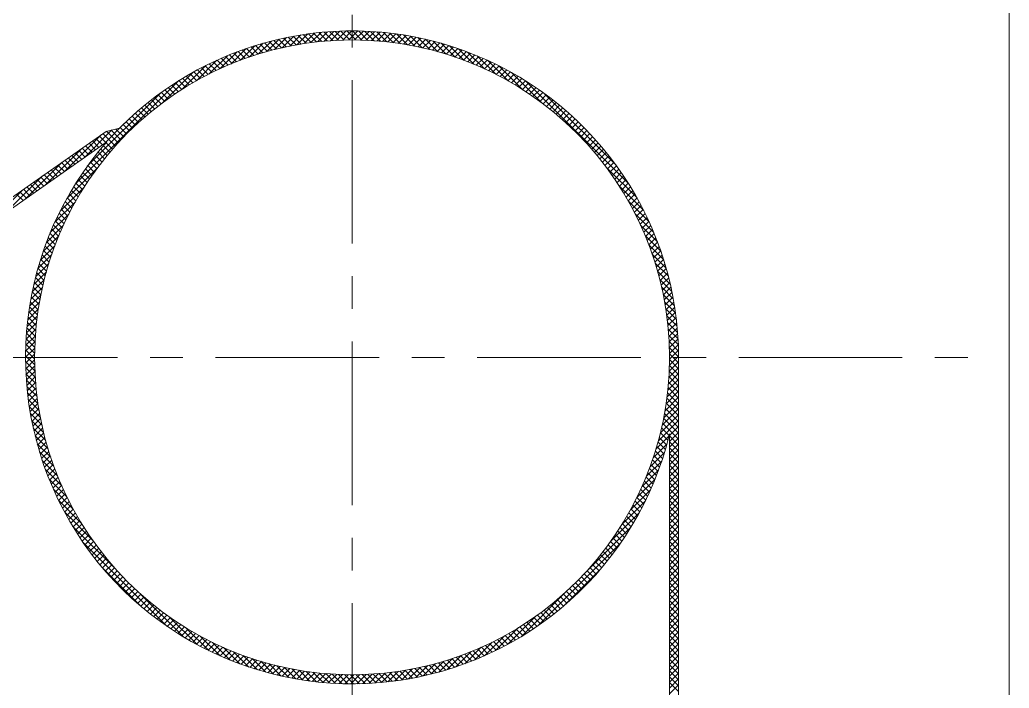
# Model space of a CAD drawing. Header units: millimetres. Extents: x -394 to 6212, y -2458 to 809.
# Drawn here: x 2869.1 to 2884.23, y -1837.9 to -1827.68 of the extents above; entities that cross this region are included whole.
import ezdxf

# ---------------------------------------------------------------- set-up
doc = ezdxf.new("R2010")
doc.units = ezdxf.units.MM
doc.linetypes.add('CENTERX2', pattern=[4, 2.5, -0.5, 0.5, -0.5])
for name, color, linetype, lineweight, true_color in [('1', 1, 'Continuous', 18, 0xff0000), ('2', 2, 'Continuous', 18, 0xffff00), ('3', 3, 'CENTERX2', 18, 0x00ff00)]:
    doc.layers.add(name, color=color, linetype=linetype, lineweight=lineweight, true_color=true_color)

msp = doc.modelspace()

# ---------------------------------------------------------------- linework, layer by layer
at = {"layer": '1'}
for p, q in [((2884.23314, -1823.93368), (2884.23314, -1889.18445)), ((2870.42308, -1829.38226), (2870.62955, -1829.33323)), ((2870.42308, -1829.38226), (2861.41011, -1835.69914)), ((2870.4332, -1829.54416), (2861.56301, -1835.76097)), ((2879.17746, -1832.83929), (2879.17746, -1880.27884)), ((2879.03907, -1834.00668), (2879.03907, -1842.05141))]:
    msp.add_line(p, q, dxfattribs=at)
msp.add_circle((2874.18447, -1832.83929), 4.85459, dxfattribs=at)
for start, end in [(0, 135.396562), (138.703905, 346.478734)]:
    msp.add_arc((2874.18447, -1832.83929), 4.99298, start, end, dxfattribs=at)
at = {"layer": '2'}
for p, q in [((2873.85317, -1827.99601), (2873.99945, -1827.84973)), ((2874.06138, -1827.98625), (2873.92802, -1827.85289)), ((2873.94856, -1827.99043), (2874.09182, -1827.84716)), ((2874.14975, -1827.98482), (2874.01414, -1827.84921)), ((2874.042, -1827.98678), (2874.18248, -1827.8463)), ((2874.23974, -1827.98501), (2874.10172, -1827.84699)), ((2874.13363, -1827.98496), (2874.27153, -1827.84706)), ((2874.33146, -1827.98692), (2874.19085, -1827.84631)), ((2874.22354, -1827.98485), (2874.35904, -1827.84935)), ((2874.425, -1827.99065), (2874.28159, -1827.84725)), ((2874.52048, -1827.99633), (2874.37405, -1827.8499)), ((2872.74955, -1828.20161), (2872.94978, -1828.00137)), ((2872.87684, -1828.16412), (2873.0683, -1827.97266)), ((2873.10397, -1828.10647), (2872.98903, -1827.99152)), ((2872.99913, -1828.13163), (2873.18299, -1827.94777)), ((2873.17757, -1828.09026), (2873.06152, -1827.97422)), ((2873.11707, -1828.10349), (2873.29426, -1827.9263)), ((2873.25216, -1828.07506), (2873.13496, -1827.95785)), ((2873.32779, -1828.06088), (2873.20936, -1827.94245)), ((2873.23115, -1828.07922), (2873.40244, -1827.90793)), ((2873.40447, -1828.04776), (2873.28475, -1827.92804)), ((2873.34178, -1828.05839), (2873.5078, -1827.89237)), ((2873.48226, -1828.03575), (2873.36116, -1827.91465)), ((2873.56119, -1828.02487), (2873.43864, -1827.90232)), ((2873.44929, -1828.04068), (2873.61058, -1827.87939)), ((2873.64129, -1828.01518), (2873.51721, -1827.89109)), ((2873.55396, -1828.02581), (2873.71097, -1827.86881)), ((2873.72263, -1828.00671), (2873.59691, -1827.88099)), ((2873.65604, -1828.01354), (2873.80915, -1827.86043)), ((2873.80525, -1827.99953), (2873.6778, -1827.87208)), ((2873.75571, -1828.00366), (2873.90526, -1827.85412)), ((2873.88921, -1827.99368), (2873.75991, -1827.86439)), ((2873.97456, -1827.98923), (2873.8433, -1827.85797)), ((2874.31183, -1827.98636), (2874.44508, -1827.85311)), ((2874.39858, -1827.98942), (2874.52974, -1827.85825)), ((2874.61804, -1828.00409), (2874.46832, -1827.85438)), ((2874.48387, -1827.99393), (2874.61307, -1827.86473)), ((2874.71783, -1828.01408), (2874.56454, -1827.86079)), ((2874.56775, -1827.99985), (2874.69512, -1827.87248)), ((2874.65031, -1828.00709), (2874.77594, -1827.88146)), ((2874.82003, -1828.02647), (2874.66282, -1827.86927)), ((2874.73159, -1828.01562), (2874.85559, -1827.89161)), ((2874.92483, -1828.04148), (2874.76332, -1827.87997)), ((2874.81163, -1828.02537), (2874.93411, -1827.9029)), ((2875.03249, -1828.05933), (2874.86622, -1827.89307)), ((2874.8905, -1828.03631), (2875.01153, -1827.91528)), ((2874.96824, -1828.04838), (2875.0879, -1827.92872)), ((2875.14328, -1828.08032), (2874.97171, -1827.90876)), ((2875.04487, -1828.06155), (2875.16324, -1827.94318)), ((2875.25753, -1828.10477), (2875.08004, -1827.92728)), ((2875.12044, -1828.07577), (2875.23759, -1827.95863)), ((2875.37567, -1828.13311), (2875.19147, -1827.9489)), ((2875.19499, -1828.09103), (2875.31098, -1827.97504)), ((2875.26854, -1828.10728), (2875.38343, -1827.99239)), ((2875.49819, -1828.16583), (2875.30634, -1827.97397)), ((2875.62574, -1828.20358), (2875.42505, -1828.00288)), ((2872.3281, -1828.35364), (2872.56578, -1828.11597)), ((2872.47647, -1828.29508), (2872.69923, -1828.07232)), ((2872.61446, -1828.24558), (2872.50583, -1828.13694)), ((2872.6818, -1828.22311), (2872.57239, -1828.11371)), ((2872.61645, -1828.2449), (2872.82697, -1828.03439)), ((2872.74996, -1828.20148), (2872.63975, -1828.09126)), ((2872.81898, -1828.18069), (2872.70792, -1828.06962)), ((2872.88887, -1828.16077), (2872.7769, -1828.04881)), ((2872.95964, -1828.14175), (2872.84674, -1828.02884)), ((2873.03133, -1828.12364), (2872.91744, -1828.00974)), ((2875.34113, -1828.1245), (2875.45497, -1828.01065)), ((2875.41278, -1828.14265), (2875.52563, -1828.0298)), ((2875.48351, -1828.16172), (2875.59542, -1828.04981)), ((2875.75915, -1828.24718), (2875.54809, -1828.03612)), ((2875.55335, -1828.18168), (2875.66437, -1828.07066)), ((2875.62232, -1828.20251), (2875.7325, -1828.09234)), ((2875.8995, -1828.29773), (2875.67609, -1828.07431)), ((2875.69045, -1828.22419), (2875.79982, -1828.11482)), ((2875.75775, -1828.2467), (2875.86635, -1828.1381)), ((2876.04833, -1828.35675), (2875.80984, -1828.11826)), ((2871.80387, -1828.60847), (2872.11861, -1828.29373)), ((2871.99636, -1828.50578), (2872.27721, -1828.22494)), ((2872.22693, -1828.39686), (2872.12218, -1828.29211)), ((2872.16918, -1828.42276), (2872.42558, -1828.16637)), ((2872.28963, -1828.36976), (2872.18431, -1828.26444)), ((2872.35307, -1828.34339), (2872.24715, -1828.23748)), ((2872.41725, -1828.31778), (2872.31071, -1828.21123)), ((2872.48221, -1828.29293), (2872.375, -1828.18572)), ((2872.54794, -1828.26886), (2872.44003, -1828.16095)), ((2875.82423, -1828.27001), (2875.9321, -1828.16214)), ((2875.88992, -1828.29412), (2875.9971, -1828.18695)), ((2876.20783, -1828.42645), (2875.9504, -1828.16902)), ((2875.95484, -1828.31901), (2876.06135, -1828.21249)), ((2876.01899, -1828.34466), (2876.12488, -1828.23877)), ((2876.08239, -1828.37107), (2876.18768, -1828.26577)), ((2876.38146, -1828.51027), (2876.09922, -1828.22804)), ((2876.14505, -1828.3982), (2876.24978, -1828.29348)), ((2876.57512, -1828.61414), (2876.25838, -1828.29739)), ((2871.58015, -1828.74238), (2871.94667, -1828.37586)), ((2871.92409, -1828.54304), (2871.82176, -1828.44071)), ((2871.98327, -1828.51242), (2871.88051, -1828.40965)), ((2872.04314, -1828.48248), (2871.93992, -1828.37926)), ((2872.1037, -1828.45323), (2871.99999, -1828.34953)), ((2872.16496, -1828.42469), (2872.06074, -1828.32048)), ((2876.20699, -1828.42607), (2876.31118, -1828.32188)), ((2876.26822, -1828.45464), (2876.3719, -1828.35096)), ((2876.32874, -1828.48392), (2876.43194, -1828.38072)), ((2876.38857, -1828.51389), (2876.49131, -1828.41115)), ((2876.80088, -1828.7501), (2876.43108, -1828.38029)), ((2876.44772, -1828.54455), (2876.55003, -1828.44224)), ((2869.95128, -1830.19165), (2871.53684, -1828.60609)), ((2871.29299, -1828.93975), (2871.75614, -1828.47659)), ((2871.63814, -1828.7061), (2871.53764, -1828.60559)), ((2871.69403, -1828.67218), (2871.5932, -1828.57136)), ((2871.75056, -1828.63891), (2871.64939, -1828.53774)), ((2871.80774, -1828.60629), (2871.70621, -1828.50476)), ((2871.86558, -1828.57433), (2871.76366, -1828.47241)), ((2876.5062, -1828.57587), (2876.6081, -1828.47398)), ((2876.56401, -1828.60787), (2876.66552, -1828.50636)), ((2876.62116, -1828.64052), (2876.72231, -1828.53937)), ((2877.09313, -1828.95254), (2876.62271, -1828.48212)), ((2876.67766, -1828.67382), (2876.77847, -1828.57301)), ((2876.73352, -1828.70777), (2876.834, -1828.60728)), ((2871.4209, -1828.84807), (2871.32149, -1828.74866)), ((2871.47428, -1828.81164), (2871.37462, -1828.71198)), ((2871.52827, -1828.77583), (2871.42835, -1828.67591)), ((2871.58289, -1828.74065), (2871.48269, -1828.64045)), ((2876.78874, -1828.74235), (2876.88892, -1828.64216)), ((2876.84332, -1828.77756), (2876.94323, -1828.67766)), ((2878.41029, -1830.1799), (2876.84386, -1828.61347)), ((2876.89729, -1828.8134), (2876.99693, -1828.71376)), ((2876.95063, -1828.84987), (2877.05003, -1828.75046)), ((2870.13566, -1829.91747), (2871.26265, -1828.79048)), ((2871.21355, -1828.99993), (2871.11492, -1828.9013)), ((2871.26448, -1828.96105), (2871.16568, -1828.86225)), ((2871.31601, -1828.92278), (2871.21702, -1828.8238)), ((2871.36815, -1828.88512), (2871.26896, -1828.78593)), ((2877.00335, -1828.88694), (2877.10253, -1828.78777)), ((2877.05546, -1828.92463), (2877.15444, -1828.82566)), ((2877.10697, -1828.96293), (2877.20575, -1828.86415)), ((2878.22175, -1829.90156), (2877.1222, -1828.80201)), ((2877.15787, -1829.00184), (2877.25648, -1828.90322)), ((2871.01582, -1829.16141), (2870.9177, -1829.06329)), ((2871.06436, -1829.12015), (2870.96614, -1829.02193)), ((2871.11349, -1829.07948), (2871.01515, -1828.98114)), ((2871.16322, -1829.0394), (2871.06475, -1828.94093)), ((2877.20816, -1829.04134), (2877.30663, -1828.94288)), ((2877.25786, -1829.08145), (2877.35619, -1828.98311)), ((2877.30696, -1829.12215), (2877.40518, -1829.02393)), ((2870.87376, -1829.28876), (2870.77584, -1829.19084)), ((2870.92052, -1829.24572), (2870.82256, -1829.14775)), ((2870.96788, -1829.20327), (2870.86984, -1829.10524)), ((2877.35547, -1829.16344), (2877.45359, -1829.06533)), ((2877.40339, -1829.20533), (2877.50142, -1829.1073)), ((2877.45071, -1829.2478), (2877.54868, -1829.14984)), ((2877.49745, -1829.29087), (2877.59536, -1829.19296)), ((2870.08607, -1829.78745), (2870.51249, -1829.36103)), ((2870.38628, -1829.57705), (2870.70447, -1829.25886)), ((2870.64875, -1829.51276), (2870.49999, -1829.364)), ((2870.69258, -1829.46678), (2870.57256, -1829.34677)), ((2870.73699, -1829.4214), (2870.63914, -1829.32354)), ((2870.78199, -1829.3766), (2870.68413, -1829.27874)), ((2870.82758, -1829.33238), (2870.7297, -1829.2345)), ((2877.5436, -1829.33452), (2877.64148, -1829.23665)), ((2877.58916, -1829.37877), (2877.68702, -1829.28091)), ((2877.63413, -1829.4236), (2877.73199, -1829.32574)), ((2869.78586, -1829.99786), (2870.35081, -1829.43291)), ((2870.3672, -1829.59042), (2870.26784, -1829.49106)), ((2870.42, -1829.55342), (2870.32064, -1829.45406)), ((2870.56286, -1829.60648), (2870.37344, -1829.41705)), ((2870.60551, -1829.55933), (2870.42742, -1829.38123)), ((2877.67852, -1829.46901), (2877.77639, -1829.37114)), ((2877.72231, -1829.51502), (2877.82022, -1829.41712)), ((2877.76552, -1829.56161), (2877.86347, -1829.46366)), ((2877.80815, -1829.60879), (2877.90616, -1829.51078)), ((2869.48565, -1830.20826), (2870.0506, -1829.64332)), ((2870.15601, -1829.73844), (2870.05665, -1829.63908)), ((2870.20881, -1829.70143), (2870.10945, -1829.60207)), ((2870.2616, -1829.66443), (2870.16225, -1829.56507)), ((2870.3144, -1829.62742), (2870.21504, -1829.52807)), ((2870.43846, -1829.75149), (2870.34017, -1829.65319)), ((2870.47934, -1829.70256), (2870.38115, -1829.60437)), ((2870.52081, -1829.65422), (2870.42272, -1829.55613)), ((2877.85018, -1829.65657), (2877.94827, -1829.55847)), ((2877.89161, -1829.70493), (2877.9898, -1829.60674)), ((2877.93246, -1829.75389), (2878.03076, -1829.65559)), ((2869.94481, -1829.88645), (2869.84546, -1829.7871)), ((2869.99761, -1829.84945), (2869.89825, -1829.75009)), ((2870.05041, -1829.81245), (2869.95105, -1829.71309)), ((2870.10321, -1829.77544), (2870.00385, -1829.67608)), ((2870.31943, -1829.90186), (2870.22069, -1829.80312)), ((2870.3585, -1829.85113), (2870.25993, -1829.75256)), ((2870.39819, -1829.80101), (2870.29976, -1829.70258)), ((2877.97271, -1829.80344), (2878.07114, -1829.70501)), ((2878.01236, -1829.85359), (2878.11094, -1829.75501)), ((2878.05141, -1829.90434), (2878.15015, -1829.8056)), ((2869.18545, -1830.41867), (2869.75039, -1829.85372)), ((2869.73362, -1830.03447), (2869.63426, -1829.93511)), ((2869.78642, -1829.99747), (2869.68706, -1829.89811)), ((2869.83922, -1829.96046), (2869.73986, -1829.86111)), ((2869.89202, -1829.92346), (2869.79266, -1829.8241)), ((2869.82178, -1830.41096), (2870.28493, -1829.9478)), ((2870.20582, -1830.05766), (2870.10649, -1829.95833)), ((2870.24308, -1830.00512), (2870.14396, -1829.906)), ((2870.28095, -1829.95318), (2870.18203, -1829.85426)), ((2878.54163, -1830.40104), (2878.07122, -1829.93063)), ((2878.08986, -1829.9557), (2878.18878, -1829.85677)), ((2878.12769, -1830.00766), (2878.22682, -1829.90854)), ((2878.16492, -1830.06024), (2878.26427, -1829.96089)), ((2868.88524, -1830.62908), (2869.45018, -1830.06413)), ((2869.46963, -1830.21949), (2869.37027, -1830.12014)), ((2869.52243, -1830.18249), (2869.42307, -1830.08313)), ((2869.57523, -1830.14549), (2869.47587, -1830.04613)), ((2869.62803, -1830.10848), (2869.52867, -1830.00912)), ((2869.68082, -1830.07148), (2869.58147, -1829.97212)), ((2870.09776, -1830.21901), (2869.99766, -1830.1189)), ((2870.13316, -1830.1646), (2870.03333, -1830.06477)), ((2870.16918, -1830.11082), (2870.06961, -1830.01125)), ((2878.20153, -1830.11343), (2878.30112, -1830.01385)), ((2878.23753, -1830.16724), (2878.33737, -1830.0674)), ((2878.27289, -1830.22168), (2878.37301, -1830.12156)), ((2869.25844, -1830.36751), (2869.15908, -1830.26815)), ((2869.31124, -1830.33051), (2869.21188, -1830.23115)), ((2869.36404, -1830.2935), (2869.26468, -1830.19415)), ((2869.41683, -1830.2565), (2869.31748, -1830.15714)), ((2869.72105, -1830.60149), (2870.08757, -1830.23497)), ((2870.02886, -1830.32971), (2869.92815, -1830.229)), ((2870.06299, -1830.27404), (2869.9626, -1830.17364)), ((2878.64347, -1830.59268), (2878.27366, -1830.22287)), ((2878.30763, -1830.27674), (2878.40804, -1830.17633)), ((2878.34173, -1830.33244), (2878.44246, -1830.23172)), ((2868.58503, -1830.83948), (2869.14998, -1830.27454)), ((2869.15284, -1830.44152), (2869.05348, -1830.34216)), ((2869.20564, -1830.40452), (2869.10628, -1830.30516)), ((2869.93034, -1830.5006), (2869.82856, -1830.39882)), ((2869.96253, -1830.44298), (2869.86112, -1830.34158)), ((2869.99537, -1830.38602), (2869.89432, -1830.28498)), ((2878.37519, -1830.38879), (2878.47626, -1830.28772)), ((2878.408, -1830.44578), (2878.50942, -1830.34436)), ((2878.44016, -1830.50343), (2878.54196, -1830.40162)), ((2869.63891, -1830.77343), (2869.95365, -1830.45869)), ((2869.83779, -1830.67746), (2869.73473, -1830.5744)), ((2869.86797, -1830.61783), (2869.76535, -1830.51522)), ((2869.89882, -1830.55888), (2869.79663, -1830.45669)), ((2878.72637, -1830.76538), (2878.40962, -1830.44863)), ((2878.47165, -1830.56174), (2878.57385, -1830.45953)), ((2878.50246, -1830.62072), (2878.6051, -1830.51809)), ((2869.57012, -1830.93202), (2869.85097, -1830.65117)), ((2869.77953, -1830.7988), (2869.67549, -1830.69476)), ((2869.80831, -1830.73778), (2869.70478, -1830.63424)), ((2878.79572, -1830.92454), (2878.51348, -1830.6423)), ((2878.5326, -1830.68039), (2878.63569, -1830.5773)), ((2878.56205, -1830.74074), (2878.66561, -1830.63718)), ((2878.5908, -1830.8018), (2878.69486, -1830.69773)), ((2869.51155, -1831.08039), (2869.76795, -1830.824)), ((2869.72411, -1830.92298), (2869.61898, -1830.81786)), ((2869.75146, -1830.86053), (2869.64689, -1830.75596)), ((2878.85474, -1831.07336), (2878.59731, -1830.81593)), ((2878.61884, -1830.86356), (2878.72343, -1830.75897)), ((2878.64615, -1830.92605), (2878.75131, -1830.82089)), ((2869.46116, -1831.22059), (2869.69883, -1830.98292)), ((2869.6465, -1831.11478), (2869.53952, -1831.0078)), ((2869.67161, -1831.0501), (2869.56528, -1830.94377)), ((2869.69749, -1830.98617), (2869.59177, -1830.88045)), ((2878.9055, -1831.21392), (2878.66701, -1830.97543)), ((2878.67274, -1830.98927), (2878.77848, -1830.88353)), ((2878.69857, -1831.05323), (2878.80493, -1830.94687)), ((2878.72365, -1831.11796), (2878.83066, -1831.01095)), ((2869.41751, -1831.35404), (2869.64026, -1831.13129)), ((2869.59861, -1831.2465), (2869.49023, -1831.13812)), ((2869.62216, -1831.18025), (2869.5145, -1831.07258)), ((2878.94945, -1831.34767), (2878.72603, -1831.12426)), ((2878.74795, -1831.18346), (2878.85565, -1831.07576)), ((2878.77146, -1831.24975), (2878.87988, -1831.14133)), ((2869.37957, -1831.48178), (2869.59008, -1831.27127)), ((2869.55395, -1831.38144), (2869.44401, -1831.27151)), ((2869.57587, -1831.31356), (2869.46673, -1831.20442)), ((2878.98764, -1831.47567), (2878.77658, -1831.26461)), ((2878.79417, -1831.31685), (2878.90334, -1831.20767)), ((2878.81605, -1831.38477), (2878.92602, -1831.2748)), ((2869.34655, -1831.6046), (2869.54679, -1831.40436)), ((2869.49332, -1831.59022), (2869.38074, -1831.47764)), ((2869.51265, -1831.51975), (2869.401, -1831.4081)), ((2869.53287, -1831.45016), (2869.4221, -1831.33939)), ((2879.02088, -1831.59871), (2878.82018, -1831.39801)), ((2878.83708, -1831.45354), (2878.94789, -1831.34273)), ((2878.85726, -1831.52317), (2878.96895, -1831.41147)), ((2878.87655, -1831.59368), (2878.98917, -1831.48106)), ((2869.31785, -1831.72311), (2869.50931, -1831.53165)), ((2869.4574, -1831.73391), (2869.34282, -1831.61933)), ((2869.47489, -1831.6616), (2869.36134, -1831.54805)), ((2879.04979, -1831.71742), (2878.85793, -1831.52556)), ((2878.89493, -1831.6651), (2879.00853, -1831.5515)), ((2878.91237, -1831.73746), (2879.027, -1831.62283)), ((2869.27149, -1831.94907), (2869.44868, -1831.77188)), ((2869.29296, -1831.8378), (2869.47681, -1831.65395)), ((2869.42531, -1831.88142), (2869.30851, -1831.76462)), ((2869.44086, -1831.80717), (2869.3252, -1831.69151)), ((2879.07486, -1831.83229), (2878.89065, -1831.64809)), ((2879.09648, -1831.94372), (2878.91899, -1831.76622)), ((2878.92886, -1831.81077), (2879.04458, -1831.69506)), ((2878.94436, -1831.88507), (2879.06122, -1831.76821)), ((2869.25311, -1832.05725), (2869.4244, -1831.88596)), ((2869.3973, -1832.03302), (2869.27802, -1831.91374)), ((2869.41078, -1831.9567), (2869.29277, -1831.83869)), ((2879.115, -1832.05204), (2878.94344, -1831.88048)), ((2878.95884, -1831.96039), (2879.07691, -1831.84233)), ((2878.97227, -1832.03677), (2879.09162, -1831.91743)), ((2869.23755, -1832.16261), (2869.40358, -1831.99659)), ((2869.37363, -1832.18896), (2869.25159, -1832.06691)), ((2869.3849, -1832.11042), (2869.26428, -1831.9898)), ((2879.13069, -1832.15754), (2878.96443, -1831.99127)), ((2878.98462, -1832.11423), (2879.10531, -1831.99354)), ((2878.99583, -1832.19282), (2879.11795, -1832.0707)), ((2869.21399, -1832.36578), (2869.371, -1832.20878)), ((2869.22458, -1832.26539), (2869.38587, -1832.1041)), ((2869.35464, -1832.34957), (2869.22949, -1832.22442)), ((2869.36353, -1832.26866), (2869.23998, -1832.1451)), ((2879.14379, -1832.26043), (2878.98228, -1832.09892)), ((2879.15449, -1832.36094), (2878.99728, -1832.20373)), ((2879.00587, -1832.27257), (2879.1295, -1832.14895)), ((2879.0147, -1832.35355), (2879.13993, -1832.22832)), ((2869.20561, -1832.46396), (2869.35872, -1832.31085)), ((2869.3407, -1832.51524), (2869.21205, -1832.38658)), ((2869.34701, -1832.43174), (2869.22017, -1832.3049)), ((2879.16297, -1832.45922), (2879.00968, -1832.30593)), ((2879.02227, -1832.43579), (2879.1492, -1832.30885)), ((2879.02851, -1832.51934), (2879.15726, -1832.3906)), ((2869.19492, -1832.65426), (2869.3412, -1832.50799)), ((2869.1993, -1832.56008), (2869.34885, -1832.41053)), ((2869.33577, -1832.60011), (2869.2052, -1832.46953)), ((2879.16938, -1832.55543), (2879.01967, -1832.40572)), ((2879.17386, -1832.64971), (2879.02742, -1832.50328)), ((2879.03338, -1832.60428), (2879.16405, -1832.47361)), ((2869.19235, -1832.74664), (2869.33561, -1832.60337)), ((2869.33031, -1832.77425), (2869.19549, -1832.63943)), ((2869.33228, -1832.68642), (2869.19966, -1832.55379)), ((2879.17651, -1832.74217), (2879.0331, -1832.59876)), ((2879.03679, -1832.69067), (2879.16952, -1832.55794)), ((2879.17745, -1832.83291), (2879.03684, -1832.6923)), ((2879.03869, -1832.77858), (2879.17362, -1832.64364)), ((2869.19149, -1832.8373), (2869.33197, -1832.69682)), ((2869.33125, -1832.9548), (2869.19155, -1832.81509)), ((2869.19225, -1832.92634), (2869.33014, -1832.78844)), ((2869.32994, -1832.86368), (2869.19276, -1832.7265)), ((2879.03758, -1832.95929), (2879.17742, -1832.81945)), ((2879.17746, -1832.92272), (2879.03875, -1832.78402)), ((2879.03898, -1832.86809), (2879.17628, -1832.73079)), ((2869.33435, -1833.0477), (2869.19192, -1832.90527)), ((2869.19454, -1833.01385), (2869.33003, -1832.87836)), ((2869.19829, -1833.0999), (2869.33155, -1832.96665)), ((2879.03439, -1833.05228), (2879.17746, -1832.90922)), ((2879.17746, -1833.10232), (2879.03751, -1832.96237)), ((2879.17746, -1833.01252), (2879.03894, -1832.87401)), ((2869.33936, -1833.14251), (2869.19398, -1832.99713)), ((2869.34639, -1833.23934), (2869.19783, -1833.09078)), ((2869.20344, -1833.18456), (2869.3346, -1833.05339)), ((2869.20992, -1833.26788), (2869.33912, -1833.13868)), ((2879.02216, -1833.24412), (2879.17746, -1833.08882)), ((2879.02929, -1833.14718), (2879.17746, -1832.99902)), ((2879.17746, -1833.28193), (2879.03008, -1833.13455)), ((2879.17746, -1833.19213), (2879.03453, -1833.0492)), ((2869.3556, -1833.33835), (2869.20356, -1833.18632)), ((2869.36715, -1833.43971), (2869.21132, -1833.28388)), ((2869.21767, -1833.34993), (2869.34503, -1833.22257)), ((2879.00117, -1833.44472), (2879.17746, -1833.26843)), ((2879.01284, -1833.34324), (2879.17746, -1833.17862)), ((2879.17746, -1833.37173), (2879.02423, -1833.21851)), ((2869.38124, -1833.5436), (2869.22125, -1833.38361)), ((2869.22664, -1833.43076), (2869.35228, -1833.30512)), ((2869.2368, -1833.51041), (2869.36081, -1833.3864)), ((2878.96995, -1833.65553), (2879.17746, -1833.44803)), ((2878.98695, -1833.54874), (2879.17746, -1833.35823)), ((2879.17746, -1833.55134), (2879.00858, -1833.38246)), ((2879.17746, -1833.46153), (2879.01705, -1833.30113)), ((2869.39809, -1833.65026), (2869.2335, -1833.48567)), ((2869.24808, -1833.58893), (2869.37056, -1833.46645)), ((2869.41798, -1833.75994), (2869.24828, -1833.59025)), ((2869.26046, -1833.66635), (2869.38149, -1833.54532)), ((2878.94992, -1833.76538), (2879.17746, -1833.53783)), ((2879.17746, -1833.73094), (2878.98801, -1833.5415)), ((2879.17746, -1833.64114), (2878.99889, -1833.46257)), ((2869.4412, -1833.87297), (2869.26581, -1833.69758)), ((2869.2739, -1833.74271), (2869.39356, -1833.62305)), ((2869.28836, -1833.81806), (2869.40673, -1833.69969)), ((2878.89936, -1833.99553), (2879.17746, -1833.71744)), ((2878.92651, -1833.87858), (2879.17746, -1833.62764)), ((2879.17746, -1833.91055), (2878.96288, -1833.69597)), ((2879.17746, -1833.82075), (2878.97599, -1833.61928)), ((2869.46816, -1833.98973), (2869.28634, -1833.80792)), ((2869.30381, -1833.89241), (2869.42096, -1833.77526)), ((2869.32023, -1833.96579), (2869.43622, -1833.84981)), ((2878.86798, -1834.11672), (2879.17746, -1833.80724)), ((2879.17746, -1834.09015), (2878.9335, -1833.84619)), ((2879.17746, -1834.00035), (2878.9487, -1833.7716)), ((2879.03907, -1834.03543), (2879.17746, -1833.89704)), ((2869.49932, -1834.1107), (2869.3102, -1833.92157)), ((2869.33758, -1834.03825), (2869.45247, -1833.92336)), ((2869.53528, -1834.23645), (2869.33774, -1834.03892)), ((2869.35584, -1834.10979), (2869.46968, -1833.99594)), ((2878.83178, -1834.24272), (2879.02975, -1834.04475)), ((2879.01402, -1834.10632), (2878.90012, -1833.99242)), ((2879.03223, -1834.03473), (2878.91729, -1833.91979)), ((2879.03907, -1834.12524), (2879.17746, -1833.98685)), ((2879.17746, -1834.17996), (2879.03907, -1834.04157)), ((2869.57677, -1834.36775), (2869.36944, -1834.16042)), ((2869.37498, -1834.18045), (2869.48784, -1834.06759)), ((2869.39499, -1834.25024), (2869.50691, -1834.13832)), ((2878.78999, -1834.37432), (2878.99784, -1834.16647)), ((2878.95413, -1834.31584), (2878.84307, -1834.20478)), ((2878.97495, -1834.24685), (2878.86299, -1834.13489)), ((2878.99491, -1834.17702), (2878.88201, -1834.06412)), ((2879.03907, -1834.21504), (2879.17746, -1834.07665)), ((2879.17746, -1834.26976), (2879.03907, -1834.13137)), ((2879.03907, -1834.30484), (2879.17746, -1834.16645)), ((2869.62481, -1834.50559), (2869.40587, -1834.28665)), ((2869.41585, -1834.31919), (2869.52687, -1834.20817)), ((2869.43752, -1834.38731), (2869.5477, -1834.27714)), ((2869.46001, -1834.45463), (2869.56937, -1834.34526)), ((2878.7416, -1834.5125), (2878.96116, -1834.29294)), ((2878.91005, -1834.45137), (2878.80065, -1834.34196)), ((2878.9325, -1834.38401), (2878.82228, -1834.27379)), ((2879.17746, -1834.35956), (2879.03907, -1834.22117)), ((2879.03907, -1834.39464), (2879.17746, -1834.25625)), ((2879.17746, -1834.44936), (2879.03907, -1834.31097)), ((2879.03907, -1834.48445), (2879.17746, -1834.34606)), ((2869.68074, -1834.65132), (2869.44775, -1834.41834)), ((2869.48328, -1834.52116), (2869.59188, -1834.41256)), ((2869.50733, -1834.58692), (2869.6152, -1834.47905)), ((2878.68525, -1834.65866), (2878.91899, -1834.42492)), ((2878.86281, -1834.58373), (2878.7549, -1834.47582)), ((2878.88682, -1834.51793), (2878.77818, -1834.4093)), ((2879.17746, -1834.53917), (2879.03907, -1834.40078)), ((2879.03907, -1834.57425), (2879.17746, -1834.43586)), ((2879.17746, -1834.62897), (2879.03907, -1834.49058)), ((2869.74649, -1834.80688), (2869.49605, -1834.55644)), ((2869.53213, -1834.65192), (2869.63931, -1834.54474)), ((2869.55768, -1834.71617), (2869.6642, -1834.60965)), ((2878.61895, -1834.81476), (2878.87035, -1834.56336)), ((2878.81253, -1834.71305), (2878.70598, -1834.6065)), ((2878.83804, -1834.64876), (2878.73083, -1834.54155)), ((2879.03907, -1834.66405), (2879.17746, -1834.52566)), ((2879.17746, -1834.71877), (2879.03907, -1834.58038)), ((2879.03907, -1834.75385), (2879.17746, -1834.61546)), ((2869.825, -1834.97518), (2869.55206, -1834.70224)), ((2869.58396, -1834.77969), (2869.68985, -1834.6738)), ((2869.61096, -1834.8425), (2869.71625, -1834.7372)), ((2869.63866, -1834.9046), (2869.74339, -1834.79987)), ((2878.53972, -1834.98379), (2878.81393, -1834.70958)), ((2878.73165, -1834.90158), (2878.62689, -1834.79683)), ((2878.75932, -1834.83945), (2878.654, -1834.73413)), ((2878.78628, -1834.77661), (2878.68036, -1834.67069)), ((2879.17746, -1834.80857), (2879.03907, -1834.67018)), ((2879.03907, -1834.84366), (2879.17746, -1834.70527)), ((2879.17746, -1834.89838), (2879.03907, -1834.75999)), ((2879.03907, -1834.93346), (2879.17746, -1834.79507)), ((2869.92111, -1835.1611), (2869.6176, -1834.85759)), ((2869.66706, -1834.966), (2869.77125, -1834.86181)), ((2869.69615, -1835.02671), (2869.79983, -1834.92303)), ((2878.44257, -1835.17075), (2878.74786, -1834.86545)), ((2878.67423, -1835.02377), (2878.57052, -1834.92006)), ((2878.70328, -1834.96302), (2878.59907, -1834.8588)), ((2879.17746, -1834.98818), (2879.03907, -1834.84979)), ((2879.03907, -1835.02326), (2879.17746, -1834.88487)), ((2879.17746, -1835.07798), (2879.03907, -1834.93959)), ((2870.04404, -1835.37384), (2869.69541, -1835.02521)), ((2869.72591, -1835.08676), (2869.82911, -1834.98356)), ((2869.75634, -1835.14613), (2869.85908, -1835.04339)), ((2869.78742, -1835.20485), (2869.88973, -1835.10254)), ((2878.31793, -1835.38519), (2878.66935, -1835.03377)), ((2878.58305, -1835.202), (2878.48072, -1835.09967)), ((2878.61411, -1835.14325), (2878.51134, -1835.04049)), ((2878.6445, -1835.08384), (2878.54128, -1834.98062)), ((2879.03907, -1835.11306), (2879.17746, -1834.97468)), ((2879.17746, -1835.16778), (2879.03907, -1835.02939)), ((2879.03907, -1835.20287), (2879.17746, -1835.06448)), ((2870.21644, -1835.63603), (2869.78996, -1835.20956)), ((2869.81916, -1835.26291), (2869.92106, -1835.16101)), ((2869.85154, -1835.32033), (2869.95305, -1835.21882)), ((2878.1419, -1835.65102), (2878.57382, -1835.2191)), ((2878.519, -1835.31755), (2878.41747, -1835.21602)), ((2878.55135, -1835.26009), (2878.44943, -1835.15818)), ((2879.17746, -1835.25759), (2879.03907, -1835.1192)), ((2879.03907, -1835.29267), (2879.17746, -1835.15428)), ((2879.17746, -1835.34739), (2879.03907, -1835.209)), ((2879.03907, -1835.38247), (2879.17746, -1835.24408)), ((2869.88456, -1835.37712), (2869.9857, -1835.27597)), ((2869.9182, -1835.43328), (2870.01901, -1835.33247)), ((2869.95247, -1835.48882), (2870.05295, -1835.38833)), ((2878.41816, -1835.48612), (2878.31766, -1835.38562)), ((2878.4524, -1835.43056), (2878.35158, -1835.32973)), ((2878.48601, -1835.37437), (2878.38485, -1835.2732)), ((2879.17746, -1835.43719), (2879.03907, -1835.2988)), ((2879.03907, -1835.47227), (2879.17746, -1835.33389)), ((2879.17746, -1835.52699), (2879.03907, -1835.3886)), ((2870.56427, -1836.07367), (2869.90947, -1835.41887)), ((2869.98735, -1835.54374), (2870.08753, -1835.44355)), ((2870.02284, -1835.59804), (2870.12275, -1835.49814)), ((2870.05895, -1835.65175), (2870.15859, -1835.5521)), ((2877.76293, -1836.11979), (2878.45276, -1835.42996)), ((2878.31177, -1835.64914), (2878.21212, -1835.54948)), ((2878.34785, -1835.59541), (2878.24793, -1835.49549)), ((2878.38331, -1835.54107), (2878.28311, -1835.44087)), ((2879.03907, -1835.56208), (2879.17746, -1835.42369)), ((2879.17746, -1835.6168), (2879.03907, -1835.47841)), ((2879.03907, -1835.65188), (2879.17746, -1835.51349)), ((2879.17746, -1835.7066), (2879.03907, -1835.56821)), ((2871.35167, -1836.95087), (2870.07289, -1835.67209)), ((2870.09565, -1835.70484), (2870.19505, -1835.60544)), ((2870.13295, -1835.75735), (2870.23213, -1835.65817)), ((2870.17085, -1835.80925), (2870.26982, -1835.71028)), ((2877.03148, -1836.94105), (2878.28623, -1835.68629)), ((2878.19996, -1835.80673), (2878.10098, -1835.70775)), ((2878.23783, -1835.7548), (2878.13864, -1835.65561)), ((2878.2751, -1835.70227), (2878.17569, -1835.60285)), ((2879.03907, -1835.74168), (2879.17746, -1835.60329)), ((2879.17746, -1835.7964), (2879.03907, -1835.65801)), ((2879.03907, -1835.83149), (2879.17746, -1835.6931)), ((2870.20933, -1835.86057), (2870.30812, -1835.76178)), ((2870.2484, -1835.9113), (2870.34702, -1835.81268)), ((2870.28806, -1835.96145), (2870.38653, -1835.86298)), ((2878.08283, -1835.95901), (2877.98436, -1835.86054)), ((2878.12246, -1835.90884), (2878.02383, -1835.81021)), ((2878.1615, -1835.85808), (2878.06271, -1835.75928)), ((2879.17746, -1835.8862), (2879.03907, -1835.74781)), ((2879.03907, -1835.92129), (2879.17746, -1835.7829)), ((2879.17746, -1835.97601), (2879.03907, -1835.83762)), ((2870.3283, -1836.01101), (2870.42663, -1835.91268)), ((2870.36912, -1836.05999), (2870.46733, -1835.96178)), ((2870.41051, -1836.1084), (2870.50863, -1836.01029)), ((2877.96046, -1836.10605), (2877.86235, -1836.00793)), ((2878.00183, -1836.05762), (2877.90361, -1835.9594)), ((2878.04262, -1836.0086), (2877.94428, -1835.91027)), ((2879.03907, -1836.01109), (2879.17746, -1835.8727)), ((2879.17746, -1836.06581), (2879.03907, -1835.92742)), ((2879.03907, -1836.10089), (2879.17746, -1835.9625)), ((2879.17746, -1836.15561), (2879.03907, -1836.01722)), ((2870.97558, -1836.66459), (2870.35917, -1836.04817)), ((2870.45248, -1836.15623), (2870.55051, -1836.0582)), ((2870.49503, -1836.20349), (2870.59299, -1836.10553)), ((2870.53814, -1836.25018), (2870.63606, -1836.15227)), ((2877.42166, -1836.64067), (2877.98585, -1836.07647)), ((2877.83292, -1836.24791), (2877.735, -1836.15)), ((2877.87601, -1836.2012), (2877.77804, -1836.10323)), ((2877.91852, -1836.15391), (2877.82049, -1836.05588)), ((2879.03907, -1836.1907), (2879.17746, -1836.05231)), ((2879.17746, -1836.24541), (2879.03907, -1836.10702)), ((2879.03907, -1836.2805), (2879.17746, -1836.14211)), ((2870.58183, -1836.29629), (2870.67971, -1836.19841)), ((2870.62609, -1836.34183), (2870.72395, -1836.24397)), ((2870.67092, -1836.3868), (2870.76878, -1836.28895)), ((2877.70022, -1836.38462), (2877.60236, -1836.28677)), ((2877.74502, -1836.33962), (2877.64716, -1836.24176)), ((2877.78926, -1836.29406), (2877.69138, -1836.19618)), ((2879.17746, -1836.33522), (2879.03907, -1836.19683)), ((2879.03907, -1836.3703), (2879.17746, -1836.23191)), ((2879.17746, -1836.42502), (2879.03907, -1836.28663)), ((2879.03907, -1836.4601), (2879.17746, -1836.32171)), ((2870.71633, -1836.4312), (2870.8142, -1836.33333)), ((2870.7623, -1836.47503), (2870.8602, -1836.37713)), ((2870.80885, -1836.51829), (2870.9068, -1836.42034)), ((2870.85597, -1836.56097), (2870.95398, -1836.46296)), ((2871.60489, -1837.11429), (2870.95009, -1836.45949)), ((2876.77515, -1837.10758), (2877.46497, -1836.41775)), ((2877.51529, -1836.5589), (2877.41728, -1836.46089)), ((2877.56238, -1836.51619), (2877.46443, -1836.41825)), ((2877.6089, -1836.47291), (2877.511, -1836.37501)), ((2877.65484, -1836.42905), (2877.55697, -1836.33118)), ((2879.17746, -1836.51482), (2879.03907, -1836.37643)), ((2879.03907, -1836.54991), (2879.17746, -1836.41152)), ((2879.17746, -1836.60462), (2879.03907, -1836.46624)), ((2870.90366, -1836.60308), (2871.00175, -1836.50499)), ((2870.95193, -1836.64462), (2871.05012, -1836.54643)), ((2871.00077, -1836.68558), (2871.09907, -1836.58727)), ((2871.05019, -1836.72596), (2871.14863, -1836.62752)), ((2877.32117, -1836.724), (2877.22275, -1836.62557)), ((2877.37057, -1836.68359), (2877.27227, -1836.58529)), ((2877.41939, -1836.6426), (2877.3212, -1836.54442)), ((2877.46762, -1836.60104), (2877.36954, -1836.50295)), ((2879.03907, -1836.63971), (2879.17746, -1836.50132)), ((2879.17746, -1836.69443), (2879.03907, -1836.55604)), ((2879.03907, -1836.72951), (2879.17746, -1836.59112)), ((2871.1002, -1836.76575), (2871.19878, -1836.66717)), ((2871.15079, -1836.80497), (2871.24953, -1836.70622)), ((2871.20196, -1836.8436), (2871.30089, -1836.74467)), ((2877.16949, -1836.84173), (2877.07058, -1836.74281)), ((2877.22064, -1836.80307), (2877.1219, -1836.70433)), ((2877.2712, -1836.76383), (2877.17263, -1836.66525)), ((2879.17746, -1836.78423), (2879.03907, -1836.64584)), ((2879.03907, -1836.81931), (2879.17746, -1836.68092)), ((2879.17746, -1836.87403), (2879.03907, -1836.73564)), ((2879.03907, -1836.90912), (2879.17746, -1836.77073)), ((2871.25372, -1836.88164), (2871.35285, -1836.78251)), ((2871.30608, -1836.91908), (2871.40542, -1836.81974)), ((2871.35903, -1836.95593), (2871.45861, -1836.85635)), ((2871.8142, -1837.23379), (2871.38772, -1836.80732)), ((2871.41259, -1836.99218), (2871.51243, -1836.89234)), ((2871.46674, -1837.02782), (2871.56686, -1836.92771)), ((2876.56429, -1837.22863), (2876.9962, -1836.79672)), ((2876.90485, -1837.0261), (2876.80475, -1836.926)), ((2876.95898, -1836.99043), (2876.85916, -1836.8906)), ((2877.01251, -1836.95415), (2876.91294, -1836.85458)), ((2877.06543, -1836.91727), (2876.9661, -1836.81794)), ((2877.11776, -1836.8798), (2877.01864, -1836.78068)), ((2879.17746, -1836.96383), (2879.03907, -1836.82545)), ((2879.03907, -1836.99892), (2879.17746, -1836.86053)), ((2879.17746, -1837.05364), (2879.03907, -1836.91525)), ((2871.52151, -1837.06286), (2871.62193, -1836.96245)), ((2871.5769, -1837.09727), (2871.67763, -1836.99655)), ((2871.63291, -1837.13107), (2871.73397, -1837.03001)), ((2871.99855, -1837.32834), (2871.64992, -1836.97971)), ((2871.68954, -1837.16424), (2871.79096, -1837.06282)), ((2876.37895, -1837.32417), (2876.73037, -1836.97274)), ((2876.68218, -1837.16264), (2876.58078, -1837.06123)), ((2876.73878, -1837.12944), (2876.63774, -1837.02839)), ((2876.79476, -1837.09561), (2876.69405, -1836.9949)), ((2876.85012, -1837.06116), (2876.74972, -1836.96077)), ((2879.03907, -1837.08872), (2879.17746, -1836.95033)), ((2879.17746, -1837.14344), (2879.03907, -1837.00505)), ((2879.03907, -1837.17852), (2879.17746, -1837.04013)), ((2871.74681, -1837.19677), (2871.84861, -1837.09497)), ((2871.80472, -1837.22867), (2871.90692, -1837.12646)), ((2872.16617, -1837.40616), (2871.86266, -1837.10265)), ((2871.86327, -1837.25991), (2871.96591, -1837.15728)), ((2871.92249, -1837.2905), (2872.02557, -1837.18742)), ((2871.98237, -1837.32043), (2872.08593, -1837.21687)), ((2872.32151, -1837.4717), (2872.04857, -1837.19876)), ((2876.05477, -1837.46874), (2876.32898, -1837.19453)), ((2876.21064, -1837.40268), (2876.51593, -1837.09738)), ((2876.38951, -1837.31898), (2876.28598, -1837.21545)), ((2876.44936, -1837.28903), (2876.3463, -1837.18596)), ((2876.50854, -1837.2584), (2876.40593, -1837.15579)), ((2876.56707, -1837.22713), (2876.46488, -1837.12494)), ((2876.62494, -1837.1952), (2876.52316, -1837.09342)), ((2879.17746, -1837.23324), (2879.03907, -1837.09485)), ((2879.03907, -1837.26833), (2879.17746, -1837.12994)), ((2879.17746, -1837.32305), (2879.03907, -1837.18466)), ((2879.03907, -1837.35813), (2879.17746, -1837.21974)), ((2872.04292, -1837.34968), (2872.14698, -1837.24561)), ((2872.10415, -1837.37825), (2872.20875, -1837.27365)), ((2872.16608, -1837.40612), (2872.27123, -1837.30097)), ((2872.46732, -1837.52771), (2872.21688, -1837.27727)), ((2872.22871, -1837.43329), (2872.33445, -1837.32755)), ((2872.29206, -1837.45975), (2872.39842, -1837.35339)), ((2872.35613, -1837.48548), (2872.46314, -1837.37846)), ((2872.60542, -1837.576), (2872.37244, -1837.34302)), ((2875.7701, -1837.57381), (2876.00385, -1837.34006)), ((2875.90854, -1837.52517), (2876.15995, -1837.27376)), ((2876.01595, -1837.48424), (2875.90897, -1837.37726)), ((2876.07999, -1837.45847), (2875.97366, -1837.35214)), ((2876.1433, -1837.43198), (2876.03759, -1837.32627)), ((2876.2059, -1837.40478), (2876.10078, -1837.29965)), ((2876.2678, -1837.37687), (2876.16323, -1837.2723)), ((2876.329, -1837.34827), (2876.22496, -1837.24423)), ((2879.17746, -1837.41285), (2879.03907, -1837.27446)), ((2879.03907, -1837.44793), (2879.17746, -1837.30954)), ((2879.17746, -1837.50265), (2879.03907, -1837.36426)), ((2872.42095, -1837.51046), (2872.52865, -1837.40276)), ((2872.48652, -1837.53469), (2872.59494, -1837.42628)), ((2872.73711, -1837.61789), (2872.51817, -1837.39895)), ((2872.55286, -1837.55816), (2872.66204, -1837.44898)), ((2872.61998, -1837.58083), (2872.72996, -1837.47086)), ((2872.86334, -1837.65431), (2872.65601, -1837.44699)), ((2872.68791, -1837.60271), (2872.79872, -1837.4919)), ((2872.75666, -1837.62377), (2872.86835, -1837.51207)), ((2872.98484, -1837.68601), (2872.78731, -1837.48848)), ((2872.82624, -1837.64398), (2872.93887, -1837.53136)), ((2873.10219, -1837.71356), (2872.91306, -1837.52443)), ((2875.27239, -1837.71231), (2875.4619, -1837.5228)), ((2875.38993, -1837.68457), (2875.58791, -1837.48659)), ((2875.54611, -1837.64302), (2875.43354, -1837.53044)), ((2875.61566, -1837.62276), (2875.50401, -1837.51111)), ((2875.51165, -1837.65265), (2875.7195, -1837.4448)), ((2875.68436, -1837.60166), (2875.57359, -1837.49089)), ((2875.63813, -1837.61598), (2875.85769, -1837.39642)), ((2875.75225, -1837.57975), (2875.64232, -1837.46981)), ((2875.81934, -1837.55703), (2875.7102, -1837.44789)), ((2875.88564, -1837.53353), (2875.77726, -1837.42515)), ((2875.95117, -1837.50926), (2875.84351, -1837.4016)), ((2879.03907, -1837.53773), (2879.17746, -1837.39934)), ((2879.17746, -1837.59245), (2879.03907, -1837.45406)), ((2879.03907, -1837.62754), (2879.17746, -1837.48915)), ((2872.89669, -1837.66334), (2873.01029, -1837.54974)), ((2872.96801, -1837.68182), (2873.08264, -1837.56719)), ((2873.21584, -1837.73741), (2873.03402, -1837.55559)), ((2873.04024, -1837.69939), (2873.15596, -1837.58368)), ((2873.1134, -1837.71604), (2873.23026, -1837.59918)), ((2873.32618, -1837.75795), (2873.15079, -1837.58255)), ((2873.18751, -1837.73173), (2873.30558, -1837.61366)), ((2873.26261, -1837.74643), (2873.38195, -1837.62709)), ((2873.43351, -1837.77547), (2873.26382, -1837.60578)), ((2873.33872, -1837.76012), (2873.45941, -1837.63943)), ((2873.53809, -1837.79025), (2873.3735, -1837.62567)), ((2873.41589, -1837.77276), (2873.538, -1837.65064)), ((2873.64015, -1837.80251), (2873.48016, -1837.64252)), ((2873.49413, -1837.78432), (2873.61776, -1837.66069)), ((2873.5735, -1837.79475), (2873.69873, -1837.66952)), ((2873.73988, -1837.81244), (2873.58405, -1837.65661)), ((2873.65404, -1837.80402), (2873.78097, -1837.67708)), ((2873.83744, -1837.8202), (2873.68541, -1837.66816)), ((2873.73579, -1837.81207), (2873.86453, -1837.68333)), ((2873.93298, -1837.82593), (2873.78442, -1837.67737)), ((2874.02662, -1837.82978), (2873.88125, -1837.6844)), ((2874.34684, -1837.82963), (2874.49237, -1837.68411)), ((2874.44058, -1837.8257), (2874.58931, -1837.67697)), ((2874.63717, -1837.81171), (2874.50852, -1837.68305)), ((2874.53621, -1837.81987), (2874.68843, -1837.66765)), ((2874.71886, -1837.80359), (2874.59201, -1837.67674)), ((2874.63388, -1837.812), (2874.7899, -1837.65598)), ((2874.79934, -1837.79427), (2874.67419, -1837.66912)), ((2874.73372, -1837.80197), (2874.89392, -1837.64176)), ((2874.87865, -1837.78378), (2874.7551, -1837.66023)), ((2874.95685, -1837.77217), (2874.8348, -1837.65012)), ((2874.83589, -1837.78959), (2875.00072, -1837.62477)), ((2875.03396, -1837.75948), (2874.91333, -1837.63885)), ((2874.94061, -1837.77468), (2875.11056, -1837.60473)), ((2875.11002, -1837.74574), (2874.99074, -1837.62646)), ((2875.04807, -1837.75702), (2875.22376, -1837.58133)), ((2875.18507, -1837.73098), (2875.06706, -1837.61298)), ((2875.25914, -1837.71525), (2875.14233, -1837.59845)), ((2875.15857, -1837.73633), (2875.34072, -1837.55418)), ((2875.33225, -1837.69856), (2875.21659, -1837.5829)), ((2875.40443, -1837.68094), (2875.28985, -1837.56636)), ((2875.47571, -1837.66242), (2875.36216, -1837.54887)), ((2879.17746, -1837.68226), (2879.03907, -1837.54387)), ((2879.03907, -1837.71734), (2879.17746, -1837.57895)), ((2879.17746, -1837.77206), (2879.03907, -1837.63367)), ((2879.03907, -1837.80714), (2879.17746, -1837.66875)), ((2873.8188, -1837.81886), (2873.94947, -1837.68819)), ((2873.90312, -1837.82434), (2874.03586, -1837.69161)), ((2874.11849, -1837.83183), (2873.97606, -1837.68941)), ((2873.98883, -1837.82844), (2874.12376, -1837.6935)), ((2874.20867, -1837.83221), (2874.06896, -1837.69251)), ((2874.07598, -1837.83109), (2874.21327, -1837.6938)), ((2874.29725, -1837.831), (2874.16008, -1837.69382)), ((2874.16464, -1837.83223), (2874.30447, -1837.6924)), ((2874.38433, -1837.82827), (2874.24951, -1837.69345)), ((2874.2549, -1837.83177), (2874.39747, -1837.68921)), ((2874.46996, -1837.8241), (2874.33734, -1837.69147)), ((2874.55423, -1837.81856), (2874.42365, -1837.68799)), ((2879.17746, -1837.86186), (2879.03907, -1837.72347)), ((2879.03907, -1837.89694), (2879.17746, -1837.75855)), ((2879.17746, -1837.95166), (2879.03907, -1837.81327)), ((2879.03907, -1837.98675), (2879.17746, -1837.84836))]:
    msp.add_line(p, q, dxfattribs=at)
at = {"layer": '3'}
for p, q in [((2874.18447, -1843.09929), (2874.18447, -1825.83885)), ((2840.0981, -1832.83929), (2883.96555, -1832.83929))]:
    msp.add_line(p, q, dxfattribs=at)

doc.saveas('drawing.dxf')
